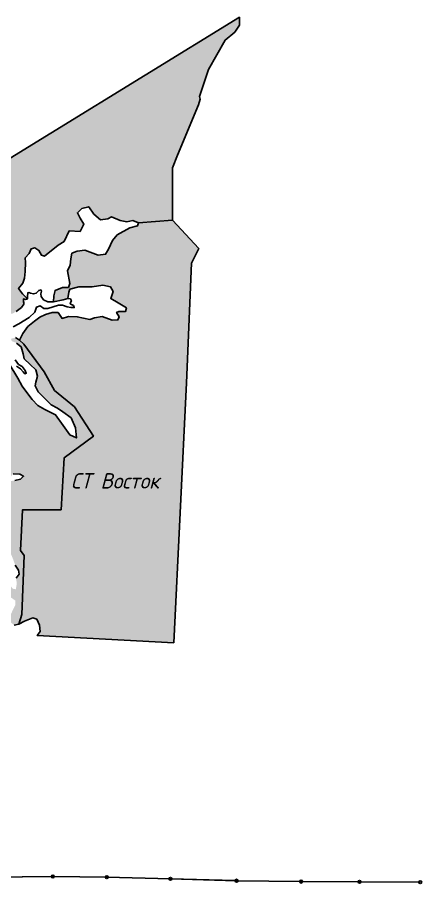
# Model space of a CAD drawing. Header units: millimetres. Extents: x 2240590 to 2246773, y 376344 to 383836.
# Drawn here: x 2244937 to 2246249, y 381026 to 383836 of the extents above; entities that cross this region are included whole.
import ezdxf

# ---------------------------------------------------------------- set-up
doc = ezdxf.new("R2010")
doc.units = ezdxf.units.MM
doc.layers.add('граница_н_п', color=7, linetype='Continuous', true_color=0x000000, transparency=0.5)
doc.layers.add('граница_н_п_штриховка', color=190, linetype='Continuous', transparency=0.8)
doc.layers.add('опора_ЛЭП_110', color=121, linetype='Continuous', transparency=0.9)
doc.layers.add('ЛЭП_110', color=121, linetype='Continuous')
doc.layers.add('обозначения н_п', color=7, linetype='Continuous', lineweight=50)
doc.layers.add('пруды', color=7, linetype='Continuous', true_color=0x000000)
doc.styles.add('GOST-2.304_Type-B_italic', font='GOST Common Italic.ttf')

msp = doc.modelspace()

# ---------------------------------------------------------------- hatches: boundary and pattern name
at = {"layer": 'граница_н_п_штриховка'}
h = msp.add_hatch(color=256, dxfattribs=at)
h.dxf.hatch_style = 1
h.paths.add_polyline_path([(2244156.8, 382896.4), (2244737.8, 383271.8), (2245657.5, 383836.1), (2245657.5, 383810.5), (2245642.6, 383788.3), (2245611.4, 383762.5), (2245556.8, 383667.1), (2245527.4, 383579.5), (2245529.9, 383570.4), (2245524.7, 383552.2), (2245456, 383389.4), (2245439.9, 383347.5), (2245439.9, 383315.9), (2245439.9, 383210.7), (2245439.9, 383178.2), (2245330.1, 383169.3), (2245311.3, 383176.7), (2245292.5, 383173.3), (2245270.3, 383176.7), (2245241.9, 383188.7), (2245230.5, 383183), (2245206.1, 383179.6), (2245185, 383197.8), (2245168.6, 383221.6), (2245145.8, 383215.9), (2245131.6, 383202.3), (2245140.1, 383185.2), (2245152.6, 383165.3), (2245140.1, 383141.5), (2245104.9, 383143.7), (2245088.9, 383109.1), (2245069.5, 383097.3), (2245024.3, 383061.5), (2245015.4, 383064.3), (2245006.8, 383080), (2244993, 383088.9), (2244981.9, 383085.7), (2244975.2, 383070.4), (2244962.4, 383056.2), (2244963.1, 383040.5), (2244962.4, 383012.1), (2244960.2, 382989.7), (2244954, 382973.5), (2244940.7, 382956.1), (2244953.4, 382939.4), (2244969.1, 382922.9), (2244962.6, 382921.1), (2244956.1, 382922.9), (2244957.3, 382905.3), (2244949.7, 382895.3), (2244933.2, 382881.8), (2244920.9, 382875.3), (2244909.1, 382873.5), (2244900.3, 382878.2), (2244891.5, 382887.1), (2244876.2, 382890.6), (2244861.5, 382887.6), (2244852.7, 382882.4), (2244842.1, 382882.9), (2244822.1, 382870), (2244807.4, 382867.7), (2244800.4, 382863), (2244792.1, 382855.3), (2244830.4, 382810.1), (2244825.5, 382804.7), (2244810.3, 382801), (2244797.7, 382781.1), (2244772.3, 382773.3), (2244743.3, 382767.2), (2244720.3, 382760), (2244695.6, 382743.7), (2244687.1, 382729.2), (2244682.3, 382720.7), (2244672.6, 382724.3), (2244664.1, 382732.2), (2244652.7, 382723.7), (2244633.9, 382718.9), (2244615.2, 382716.5), (2244603.7, 382724.3), (2244611.6, 382756.3), (2244601.9, 382761.8), (2244580.2, 382752.1), (2244559.6, 382739.4), (2244537.9, 382728.6), (2244525.8, 382719.5), (2244522.2, 382698.4), (2244505.9, 382678.4), (2244472, 382678.4), (2244445.4, 382682.7), (2244425.3, 382683.8), (2244392.7, 382672.4), (2244371.5, 382664.5), (2244344.4, 382656.7), (2244311.7, 382644.6), (2244285.1, 382637.3), (2244267.6, 382632.5), (2244250.7, 382631.3), (2244229, 382633.1), (2244217.5, 382625.3), (2244226.5, 382599.3), (2244233.8, 382578.1), (2244240.6, 382565.8), (2244252.6, 382523.5), (2244259.1, 382511.6), (2244238.6, 382508.3), (2244241.2, 382515.8), (2244228.9, 382554.1), (2244222.4, 382558.1), (2244211.2, 382555.9), (2244189.5, 382554.5), (2244172.1, 382561), (2244153, 382561.7), (2244117.6, 382554.9), (2244106.4, 382559.6), (2244084.7, 382563.9), (2244084.7, 382567.2), (2244002.1, 382567.2), (2243983.2, 382564.7), (2243971.5, 382574.1), (2243969, 382588.7), (2243970.1, 382604.1), (2243974.1, 382621.7), (2243987, 382642.6), (2244014.4, 382666.4), (2244032.6, 382685.4), (2244049.8, 382691.2), (2244063.4, 382711.9), (2244065, 382726.4), (2244076.3, 382742.3), (2244092.1, 382758.8), (2244105.5, 382774.1), (2244119.8, 382788.1), (2244117.2, 382799.8), (2244140.7, 382836.7), (2244155.5, 382845.1), (2244133.9, 382885)])
h = msp.add_hatch(color=256, dxfattribs=at)
h.dxf.hatch_style = 1
h.paths.add_polyline_path([(2245439.9, 383178.2), (2245525.6, 383085.9), (2245501.9, 383038.5), (2245485.3, 382650.3), (2245444.3, 381807.8), (2245001.4, 381831.1), (2245010.7, 381844.1), (2245009.1, 381864.9), (2244999.5, 381884), (2244987.3, 381887.9), (2244959.9, 381877.7), (2244941.4, 381868.1), (2244951, 381898.7), (2244958.8, 382090.5), (2244947.1, 382107.2), (2244953.8, 382238.8), (2245078.8, 382238.8), (2245088.8, 382407.7), (2245183.8, 382477.6), (2245122.2, 382572.6), (2245057.2, 382625.9), (2245023.9, 382685.9), (2244957.2, 382775.9), (2244943.3, 382789.3), (2244955, 382810.4), (2244970.3, 382833.2), (2244992.5, 382850.2), (2245010.1, 382863.1), (2245027.7, 382872.5), (2245049.4, 382879), (2245068.8, 382879), (2245081.7, 382859.6), (2245102.8, 382865.5), (2245131, 382864.9), (2245172, 382856.1), (2245186.7, 382861.4), (2245212.5, 382865.5), (2245244.7, 382854.3), (2245262.9, 382854.9), (2245267, 382864.3), (2245258.8, 382879), (2245266.4, 382882.5), (2245288.1, 382882.5), (2245290.5, 382894.2), (2245263.5, 382910.6), (2245240, 382924.1), (2245247.3, 382946.6), (2245239.2, 382961.9), (2245213.8, 382967.9), (2245179.4, 382962.4), (2245135.8, 382961.7), (2245107.2, 382954.1), (2245103.3, 382944.7), (2245100.8, 382924.1), (2245084.9, 382919.4), (2245054.3, 382913.5), (2245054.9, 382932.7), (2245058.9, 382950.5), (2245082.9, 382959.6), (2245102.4, 382960.2), (2245107.5, 382972.8), (2245099, 383013.4), (2245108.1, 383032.3), (2245109.8, 383052.9), (2245113.8, 383070.7), (2245130.4, 383077.6), (2245155.6, 383080.4), (2245198.6, 383064.4), (2245223.2, 383067.8), (2245232.4, 383083.9), (2245245.5, 383112.5), (2245261, 383130.8), (2245302.2, 383153.7), (2245326.3, 383159.4), (2245330.1, 383169.3)])
h = msp.add_hatch(color=256, dxfattribs=at)
h.dxf.hatch_style = 1
h.paths.add_polyline_path([(2244488.3, 382414.4), (2244486.5, 382427.7), (2244505.8, 382433.1), (2244510, 382446.9), (2244506.4, 382460.2), (2244517.8, 382466.2), (2244517.8, 382480.6), (2244504, 382505.3), (2244497.3, 382534.2), (2244482.3, 382562.5), (2244469.1, 382564.9), (2244464.7, 382579.1), (2244467.1, 382599), (2244486.4, 382612.3), (2244556.5, 382628.6), (2244603.6, 382635.9), (2244639.3, 382648), (2244660.4, 382650.4), (2244691.2, 382646.8), (2244700.3, 382655.2), (2244686.4, 382666.1), (2244687, 382682.4), (2244715.4, 382695.7), (2244722.7, 382708.6), (2244747.5, 382722.5), (2244779.5, 382742.5), (2244806.1, 382761.2), (2244821.2, 382776.3), (2244830.3, 382792.6), (2244825.5, 382804.7), (2244830.4, 382810.1), (2244849.8, 382796), (2244875.6, 382772.5), (2244879.3, 382760.4), (2244896.5, 382741.5), (2244910, 382712.6), (2244938.4, 382665.3), (2244952, 382639.9), (2244970.9, 382615.1), (2244985, 382596.8), (2245003.3, 382577.4), (2245025.8, 382563.8), (2245060.6, 382547.3), (2245085.4, 382511.8), (2245106.7, 382482.3), (2245128.5, 382471.7), (2245125.6, 382504.8), (2245111.4, 382536.6), (2245084.8, 382556.1), (2245067.1, 382567.9), (2245046.4, 382579.1), (2245029.9, 382595.1), (2245003.9, 382621.1), (2244994.5, 382641.1), (2244996.8, 382652.3), (2245002.2, 382672.4), (2244996.3, 382692.5), (2244978, 382709.6), (2244958.5, 382728.5), (2244955.2, 382745.1), (2244949.2, 382767.3), (2244934.2, 382779.5), (2244918.3, 382786.2), (2244916.2, 382793.6), (2244930.3, 382797.3), (2244943.3, 382789.3), (2244957.2, 382775.9), (2245023.9, 382685.9), (2245057.2, 382625.9), (2245122.2, 382572.6), (2245183.8, 382477.6), (2245088.8, 382407.7), (2245078.8, 382238.8), (2244953.8, 382238.8), (2244947.1, 382107.2), (2244958.8, 382090.5), (2244951, 381898.7), (2244941.4, 381868.1), (2244926.7, 381864.3), (2244915.9, 381873.2), (2244912, 381891.1), (2244921.6, 381913.4), (2244930.5, 381931.3), (2244929.9, 381944.7), (2244917.8, 381952.9), (2244906.9, 381963.2), (2244892.9, 381968.3), (2244885.8, 381963.8), (2244887, 381921.3), (2244778.2, 381921.3), (2244516.8, 381901.4), (2244516.8, 381932.1), (2244482.6, 382076.2), (2244467.2, 382111.7), (2244456.6, 382260.5), (2244467.2, 382252.9), (2244481.5, 382252.6), (2244495.8, 382257.8), (2244503.7, 382260.1), (2244507.1, 382266.9), (2244503.3, 382273.3), (2244495.4, 382277.8), (2244491.6, 382288), (2244499.2, 382293.2), (2244512, 382293.2), (2244530, 382298.1), (2244537.6, 382307.9), (2244550, 382308.3), (2244571.4, 382298.5), (2244586.5, 382288.7), (2244602.3, 382283.1), (2244615.1, 382283.1), (2244636.1, 382274.9), (2244654.7, 382268.4), (2244676.1, 382267.6), (2244692.7, 382272.5), (2244702.6, 382273.2), (2244732.7, 382272.5), (2244750.4, 382271), (2244769.3, 382273.2), (2244783.2, 382265), (2244791.5, 382251.4), (2244795.2, 382237.5), (2244790.7, 382221.7), (2244778.3, 382216.8), (2244770.4, 382205.9), (2244766.6, 382190.1), (2244787.1, 382133.5), (2244806.4, 382088.3), (2244825.1, 382039), (2244829.3, 382021.5), (2244840.1, 382029.4), (2244834.1, 382057.6), (2244825.1, 382078.7), (2244834.7, 382087.1), (2244844.9, 382075.1), (2244877.4, 382063.7), (2244903.3, 382055.2), (2244913, 382034.2), (2244908.2, 382016.1), (2244910.6, 381998.1), (2244921.5, 381982.9), (2244931.7, 381981.1), (2244934.7, 381998.5), (2244932.9, 382016.6), (2244942.6, 382030.4), (2244940.7, 382043.1), (2244929.9, 382059.3), (2244920.3, 382085.2), (2244904.6, 382118.9), (2244899.8, 382145.8), (2244887.7, 382164.4), (2244871.5, 382165), (2244865.5, 382169.8), (2244859.4, 382163.8), (2244851, 382163.2), (2244847.4, 382179.5), (2244861.2, 382186.1), (2244886.5, 382174.7), (2244893.8, 382184.9), (2244890.8, 382193.3), (2244908.2, 382220.4), (2244907.6, 382236.1), (2244895.6, 382245.7), (2244876.3, 382250.5), (2244863.7, 382252.9), (2244844.4, 382257.1), (2244836.6, 382271), (2244839, 382287.2), (2244855.2, 382299.3), (2244867.3, 382311.3), (2244880.5, 382325.7), (2244900.4, 382329.4), (2244928.7, 382334.2), (2244947.3, 382338.4), (2244957, 382347.4), (2244944.9, 382354.6), (2244922.7, 382355.8), (2244913.6, 382343.8), (2244903.4, 382342), (2244892.6, 382347.4), (2244877.5, 382351), (2244864.3, 382341.4), (2244855.8, 382330), (2244839, 382330.6), (2244824.5, 382325.1), (2244813.1, 382319.1), (2244795, 382322.1), (2244763.7, 382314.3), (2244761.3, 382306.5), (2244765.5, 382296.9), (2244762.5, 382291.4), (2244752.3, 382289.6), (2244735.4, 382297.5), (2244711.9, 382302.9), (2244686.6, 382302.9), (2244667.4, 382298.7), (2244640.9, 382298.7), (2244631.7, 382306), (2244622.1, 382319.9), (2244620.3, 382339.1), (2244606.5, 382354.2), (2244586, 382367.4), (2244564.9, 382384.3), (2244540.8, 382393.3), (2244519.2, 382392.7), (2244511.2, 382391.6), (2244497.3, 382398.8)])

# ---------------------------------------------------------------- linework, layer by layer
at = {"layer": 'граница_н_п'}
for points in [[(2244737.8, 383271.8), (2245657.5, 383836.1), (2245657.5, 383810.5), (2245642.6, 383788.3), (2245611.4, 383762.5), (2245556.8, 383667.1), (2245527.4, 383579.5), (2245529.9, 383570.4), (2245524.7, 383552.2), (2245456, 383389.4), (2245439.9, 383347.5), (2245439.9, 383315.9), (2245439.9, 383210.7), (2245439.9, 383178.2), (2245330.1, 383169.3), (2245311.3, 383176.7), (2245292.5, 383173.3), (2245270.3, 383176.7), (2245241.9, 383188.7), (2245230.5, 383183), (2245206.1, 383179.6), (2245185, 383197.8), (2245168.6, 383221.6), (2245145.8, 383215.9), (2245131.6, 383202.3), (2245140.1, 383185.2), (2245152.6, 383165.3), (2245140.1, 383141.5), (2245104.9, 383143.7), (2245088.9, 383109.1), (2245069.5, 383097.3), (2245024.3, 383061.5), (2245015.4, 383064.3), (2245006.8, 383080), (2244993, 383088.9), (2244981.9, 383085.7), (2244975.2, 383070.4), (2244962.4, 383056.2), (2244963.1, 383040.5), (2244962.4, 383012.1), (2244960.2, 382989.7), (2244954, 382973.5), (2244940.7, 382956.1), (2244953.4, 382939.4), (2244969.1, 382922.9), (2244962.6, 382921.1), (2244956.1, 382922.9), (2244957.3, 382905.3), (2244949.7, 382895.3), (2244933.2, 382881.8)], [(2244930.3, 382797.3), (2244943.3, 382789.3), (2244957.2, 382775.9), (2245023.9, 382685.9), (2245057.2, 382625.9), (2245122.2, 382572.6), (2245183.8, 382477.6), (2245088.8, 382407.7), (2245078.8, 382238.8), (2244953.8, 382238.8), (2244947.1, 382107.2), (2244958.8, 382090.5), (2244951, 381898.7), (2244941.4, 381868.1), (2244926.7, 381864.3)], [(2244910, 382712.6), (2244938.4, 382665.3), (2244952, 382639.9), (2244970.9, 382615.1), (2244985, 382596.8), (2245003.3, 382577.4), (2245025.8, 382563.8), (2245060.6, 382547.3), (2245085.4, 382511.8), (2245106.7, 382482.3), (2245128.5, 382471.7), (2245125.6, 382504.8), (2245111.4, 382536.6), (2245084.8, 382556.1), (2245067.1, 382567.9), (2245046.4, 382579.1), (2245029.9, 382595.1), (2245003.9, 382621.1), (2244994.5, 382641.1), (2244996.8, 382652.3), (2245002.2, 382672.4), (2244996.3, 382692.5), (2244978, 382709.6), (2244958.5, 382728.5), (2244955.2, 382745.1), (2244949.2, 382767.3), (2244934.2, 382779.5)], [(2244928.7, 382334.2), (2244947.3, 382338.4), (2244957, 382347.4), (2244944.9, 382354.6), (2244922.7, 382355.8)], [(2244932.9, 382016.6), (2244942.6, 382030.4), (2244940.7, 382043.1), (2244929.9, 382059.3)]]:
    msp.add_lwpolyline(points, dxfattribs=at)
msp.add_lwpolyline([(2245439.9, 383178.2), (2245525.6, 383085.9), (2245501.9, 383038.5), (2245485.3, 382650.3), (2245444.3, 381807.8), (2245001.4, 381831.1), (2245010.7, 381844.1), (2245009.1, 381864.9), (2244999.5, 381884), (2244987.3, 381887.9), (2244959.9, 381877.7), (2244941.4, 381868.1), (2244951, 381898.7), (2244958.8, 382090.5), (2244947.1, 382107.2), (2244953.8, 382238.8), (2245078.8, 382238.8), (2245088.8, 382407.7), (2245183.8, 382477.6), (2245122.2, 382572.6), (2245057.2, 382625.9), (2245023.9, 382685.9), (2244957.2, 382775.9), (2244943.3, 382789.3), (2244955, 382810.4), (2244970.3, 382833.2), (2244992.5, 382850.2), (2245010.1, 382863.1), (2245027.7, 382872.5), (2245049.4, 382879), (2245068.8, 382879), (2245081.7, 382859.6), (2245102.8, 382865.5), (2245131, 382864.9), (2245172, 382856.1), (2245186.7, 382861.4), (2245212.5, 382865.5), (2245244.7, 382854.3), (2245262.9, 382854.9), (2245267, 382864.3), (2245258.8, 382879), (2245266.4, 382882.5), (2245288.1, 382882.5), (2245290.5, 382894.2), (2245263.5, 382910.6), (2245240, 382924.1), (2245247.3, 382946.6), (2245239.2, 382961.9), (2245213.8, 382967.9), (2245179.4, 382962.4), (2245135.8, 382961.7), (2245107.2, 382954.1), (2245103.3, 382944.7), (2245100.8, 382924.1), (2245084.9, 382919.4), (2245054.3, 382913.5), (2245054.9, 382932.7), (2245058.9, 382950.5), (2245082.9, 382959.6), (2245102.4, 382960.2), (2245107.5, 382972.8), (2245099, 383013.4), (2245108.1, 383032.3), (2245109.8, 383052.9), (2245113.8, 383070.7), (2245130.4, 383077.6), (2245155.6, 383080.4), (2245198.6, 383064.4), (2245223.2, 383067.8), (2245232.4, 383083.9), (2245245.5, 383112.5), (2245261, 383130.8), (2245302.2, 383153.7), (2245326.3, 383159.4), (2245330.1, 383169.3)], close=True, dxfattribs=at)
at = {"layer": 'ЛЭП_110'}
msp.add_lwpolyline([(2245643.8, 381036.3), (2245433.4, 381041.9), (2245227.1, 381047.3), (2245051.6, 381049.5), (2244854.6, 381047.5), (2244663.7, 381053), (2244477, 381053.7), (2244269.4, 381052.7), (2244037.1, 381056.1), (2243841.6, 381057.9), (2243641.8, 381063.1), (2243441.8, 381066.6), (2243315.7, 381058.7), (2243144.4, 381054.2)], dxfattribs=at)
at = {"layer": 'опора_ЛЭП_110', "transparency": 33554687}
msp.add_lwpolyline([(2244850.1, 381047.7), (2245051.6, 381049.5), (2245227.1, 381047.3), (2245433.4, 381041.9), (2245648.4, 381035.9), (2245857.7, 381032.9), (2246047.4, 381032.4), (2246244.6, 381030.8)], dxfattribs=at)
for centre in [(2245051.6, 381049.5), (2245227.1, 381047.3), (2245433.4, 381041.9), (2245648.4, 381035.9), (2245857.7, 381032.9), (2246047.4, 381032.4), (2246244.6, 381030.8)]:
    msp.add_circle(centre, 4.58, dxfattribs=at)
at = {"layer": 'пруды'}
for points in [[(2244923.2, 382831.8), (2244942, 382842.4), (2244975.5, 382863), (2244993.2, 382880), (2244998.5, 382896.5), (2245010.8, 382900), (2245022.6, 382891.2), (2245035.5, 382891.2), (2245052.6, 382897), (2245070.2, 382902.9), (2245083.1, 382902.3), (2245098.4, 382897), (2245110.8, 382894.7), (2245121.3, 382894.7), (2245118.4, 382901.2), (2245108.4, 382907), (2245109.6, 382911.2), (2245111.9, 382916.4), (2245109, 382922.9), (2245100.8, 382924.1), (2245084.9, 382919.4), (2245054.3, 382913.5), (2245036.1, 382912.9), (2245022, 382920), (2245014.3, 382930.5), (2245013.2, 382938.8), (2245015.5, 382947.6), (2245013.8, 382951.7), (2245006.1, 382950.5), (2244997.9, 382941.1), (2244989.1, 382938.8), (2244979.7, 382941.1), (2244973.8, 382943.5), (2244970.3, 382942.3), (2244969.1, 382930.5), (2244969.1, 382922.9), (2244962.6, 382921.1), (2244956.1, 382922.9), (2244956.7, 382914.7), (2244957.3, 382905.3), (2244949.7, 382895.3), (2244933.2, 382881.8)], [(2244933.8, 382704.9), (2244946.7, 382696.1), (2244955.6, 382686.7), (2244960.9, 382680.2), (2244965.6, 382681.9), (2244962, 382690.2), (2244952, 382703.1), (2244940.3, 382710.2), (2244929.7, 382724.9)]]:
    msp.add_lwpolyline(points, dxfattribs=at)

# ---------------------------------------------------------------- texts
at = {"layer": 'обозначения н_п', "insert": (2245110.3, 382357.7), "char_height": 50, "attachment_point": 1, "style": 'GOST-2.304_Type-B_italic'}
msp.add_mtext_dynamic_manual_height_columns('СТ Восток', width=848.268, gutter_width=12.5, heights=[0], dxfattribs=at)

doc.saveas('drawing.dxf')
